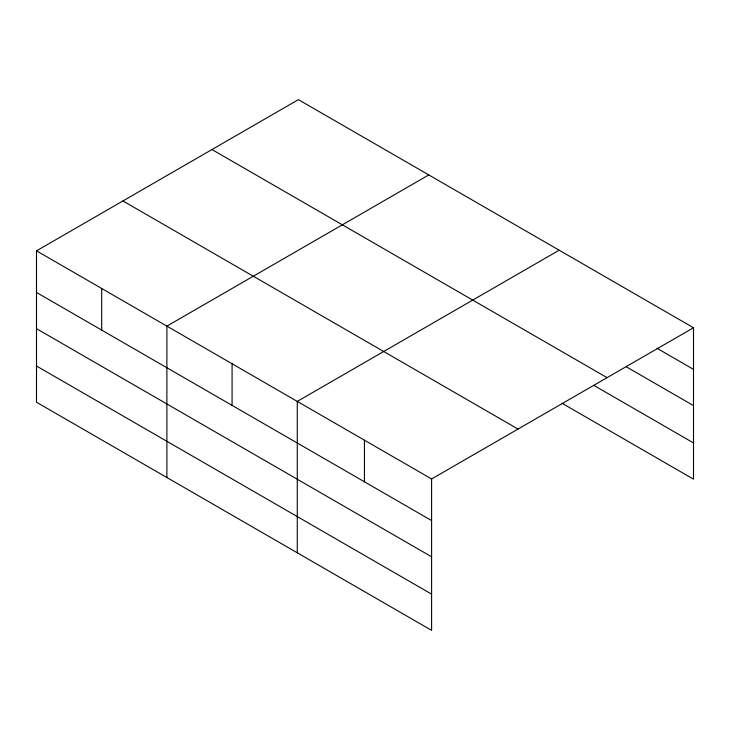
<?xml version="1.0" encoding="UTF-8"?>
<svg xmlns="http://www.w3.org/2000/svg" width="730" height="730" viewBox="0 0 730 730"><rect width="100%" height="100%" fill="white"/><g stroke="black" fill="none" stroke-linecap="round" stroke-linejoin="round"><path stroke-width="1.09" d="M431.603 556.798L431.603 478.962L36.5 250.846L36.5 402.239L431.603 630.355L431.603 556.798L36.5 328.683M562.127 403.307L693.5 479.154L693.5 327.761L298.397 99.645L36.5 250.846M428.775 174.926L166.887 326.127L166.887 477.52M559.162 250.198L297.274 401.4L297.274 552.792M431.603 478.962L693.5 327.761M656.954 348.265L693.5 369.371M626.331 366.816L693.5 405.597M211.965 149.54L607.077 377.656M593.736 385.321L693.5 442.927M122.923 200.951L518.035 429.067M36.5 292.456L431.603 520.572M36.5 366.013L431.603 594.129M364.443 440.181L364.443 481.791M232.076 363.759L232.076 405.378M101.689 288.487L101.689 330.097"/></g></svg>
